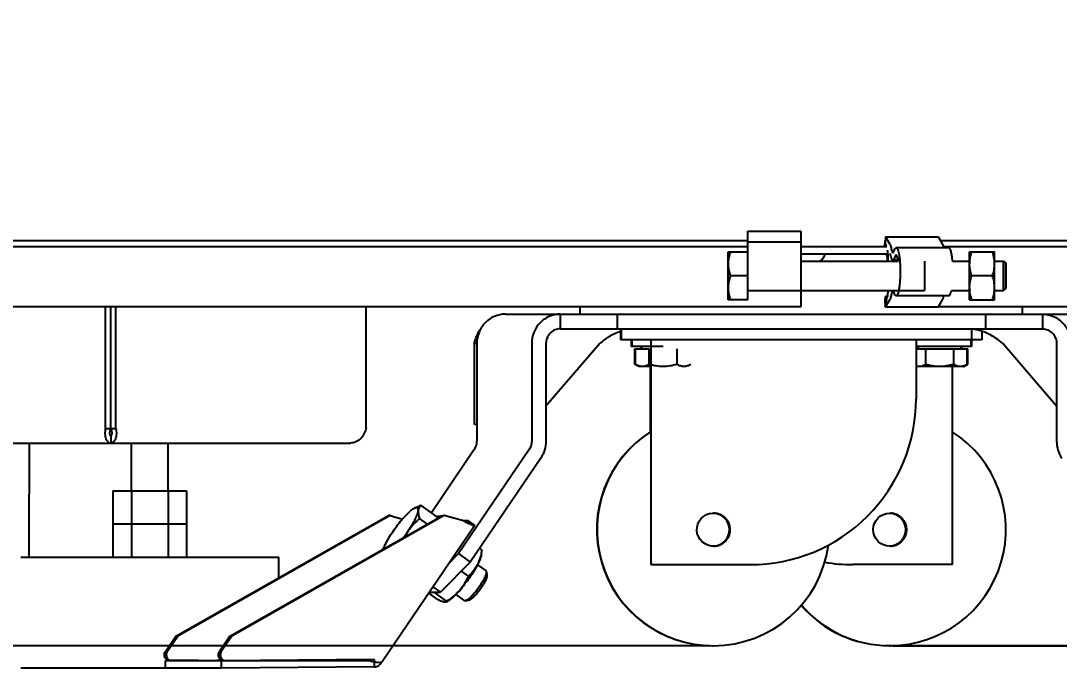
# Model space of a CAD drawing. Header units: millimetres. Extents: x 789 to 3710, y 100 to 2803.
# Drawn here: x 1281.3 to 1563.1, y 206.9 to 382.7 of the extents above; entities that cross this region are included whole.
import ezdxf

# ---------------------------------------------------------------- set-up
doc = ezdxf.new("R2010")
doc.units = ezdxf.units.MM
doc.header["$LTSCALE"] = 217.8
doc.header["$PDMODE"] = 3
doc.header["$PDSIZE"] = 8
doc.layers.get('0').update_dxf_attribs({"linetype": 'CONTINUOUS'})
doc.layers.get('Defpoints').update_dxf_attribs({"linetype": 'CONTINUOUS'})
doc.layers.add('00_BUW_DATUM', color=7, linetype='CONTINUOUS')
doc.layers.add('02___PRT_ALL_AXES', color=7, linetype='CONTINUOUS')
doc.styles.get("Standard").update_dxf_attribs({"font": 'times.ttf'})
doc.dimstyles.new('DIMSTYLE_1', dxfattribs={"dimtxt": 23.333333, "dimasz": 23.333333, "dimexe": 1.5, "dimexo": 1, "dimgap": 0.875, "dimtad": 1, "dimdec": 0, "dimdsep": 46, "dimtxsty": 'Standard', "dimblk": '_FILLED', "dimblk1": '_FILLED', "dimblk2": '_FILLED', "dimcen": 0.09, "dimazin": 2, "dimtp": 0.01, "dimtm": 0.01, "dimtfac": 1, "dimtdec": 0, "dimtofl": 0, "dimtmove": 0, "dimatfit": 3, "dimldrblk": '_FILLED', "dimfxl": 0, "dimtolj": 1, "dimarcsym": 0})
doc.dimstyles.new('DIMSTYLE_2', dxfattribs={"dimtxt": 23.333333, "dimasz": 23.333333, "dimexe": 1.5, "dimexo": 1, "dimgap": 0.875, "dimtad": 1, "dimdsep": 46, "dimtxsty": 'Standard', "dimblk": '_FILLED', "dimblk1": '_FILLED', "dimblk2": '_FILLED', "dimcen": 0.09, "dimazin": 2, "dimtp": 0.01, "dimtm": 0.01, "dimtfac": 1, "dimtofl": 0, "dimtmove": 0, "dimatfit": 3, "dimldrblk": '_FILLED', "dimfxl": 0, "dimtolj": 1, "dimarcsym": 0})

# ---------------------------------------------------------------- blocks, each defined once
blk = doc.blocks.new('_FILLED')
at = {"color": 0, "linetype": 'ByBlock'}
blk.add_solid([(0, 0), (-1, 0.214), (-1, -0.214)], dxfattribs=at)
blk = doc.blocks.new('*D89')
at = {"color": 0, "linetype": 'Continuous', "lineweight": -2}
for p, q in [((1494.62, 1518.94), (2013.97, 1518.94)), ((2012.47, 1495.61), (2012.47, 236.37)), ((1517.95, 213.04), (2013.97, 213.04))]:
    blk.add_line(p, q, dxfattribs=at)
at = {"layer": 'Defpoints', "color": 0}
for p in [(1493.62, 1518.94), (1516.95, 213.04), (2012.47, 213.04)]:
    blk.add_point(p, dxfattribs=at)
at = {"color": 0, "linetype": 'ByBlock', "lineweight": -2, "xscale": 23.3333333333, "yscale": 23.3333333333, "zscale": 23.3333333333}
for p, rotation in [((2012.47, 1518.94), 90), ((2012.47, 213.04), 270)]:
    blk.add_blockref('_FILLED', p, dxfattribs=dict(at, rotation=rotation))
at = {"color": 0, "insert": (1999.73, 865.99), "char_height": 23.3333, "attachment_point": 5, "rotation": 90}
blk.add_mtext('\\A1;\\A1;1305', dxfattribs=at)
blk = doc.blocks.new('*D90')
at = {"color": 0, "linetype": 'Continuous', "lineweight": -2}
for p, q in [((1609.81, 1458.41), (1920.77, 1458.41)), ((1919.27, 1435.08), (1919.27, 236.46)), ((1515.65, 213.13), (1920.77, 213.13))]:
    blk.add_line(p, q, dxfattribs=at)
at = {"layer": 'Defpoints', "color": 0}
for p in [(1608.81, 1458.41), (1514.65, 213.13), (1919.27, 213.13)]:
    blk.add_point(p, dxfattribs=at)
at = {"color": 0, "linetype": 'ByBlock', "lineweight": -2, "xscale": 23.3333333333, "yscale": 23.3333333333, "zscale": 23.3333333333}
for p, rotation in [((1919.27, 1458.41), 90), ((1919.27, 213.13), 270)]:
    blk.add_blockref('_FILLED', p, dxfattribs=dict(at, rotation=rotation))
at = {"color": 0, "insert": (1906.52, 835.77), "char_height": 23.3333, "attachment_point": 5, "rotation": 90}
blk.add_mtext('\\A1;\\A1;1245', dxfattribs=at)
blk = doc.blocks.new('*D115')
at = {"color": 0, "linetype": 'Continuous', "lineweight": -2}
for p, q in [((1168.2, 852.04), (1080.26, 852.04)), ((1081.76, 828.71), (1081.76, 236.37)), ((1468.22, 213.04), (1080.26, 213.04))]:
    blk.add_line(p, q, dxfattribs=at)
at = {"layer": 'Defpoints', "color": 0}
for p in [(1169.2, 852.04), (1081.76, 213.04), (1469.22, 213.04)]:
    blk.add_point(p, dxfattribs=at)
at = {"color": 0, "linetype": 'ByBlock', "lineweight": -2, "xscale": 23.3333333333, "yscale": 23.3333333333, "zscale": 23.3333333333}
for p, rotation in [((1081.76, 852.04), 90), ((1081.76, 213.04), 270)]:
    blk.add_blockref('_FILLED', p, dxfattribs=dict(at, rotation=rotation))
at = {"color": 0, "insert": (1068.99, 532.54), "char_height": 23.3333, "attachment_point": 5, "rotation": 90}
blk.add_mtext('\\A1;\\A1;639', dxfattribs=at)

msp = doc.modelspace()

# ---------------------------------------------------------------- linework, layer by layer
at = {"color": 0, "linetype": 'Continuous'}
for p, q in [((1478.5446, 325.5455), (1493.0846, 325.5455)), ((1478.5446, 306.9412), (1478.5446, 325.5455)), ((1493.0846, 309.5412), (1493.0846, 325.5455)), ((1515.9524, 324.0455), (1515.8526, 322.1299)), ((1515.9524, 324.0455), (1530.2714, 324.0456)), ((1517.1722, 321.9382), (1515.9524, 324.0455)), ((1531.4912, 321.9382), (1530.2714, 324.0456)), ((1160.0846, 321.4412), (1478.5446, 321.4412)), ((1493.0846, 322.5412), (1478.5446, 322.5412)), ((1493.0846, 321.4412), (1516.2512, 321.4412)), ((1531.7767, 321.4412), (1826.0841, 321.4412)), ((1493.0846, 319.4412), (1516.3543, 319.4412)), ((1517.9951, 319.7108), (1518.0264, 319.7145)), ((1533.1236, 321.0413), (1518.8045, 321.0412)), ((1493.0846, 317.4412), (1519.4018, 317.4412)), ((1519.3589, 317.7108), (1517.9949, 317.7108)), ((1518.0406, 317.7162), (1517.9951, 317.7108)), ((1526.5446, 317.4412), (1526.5446, 309.4412)), ((1534.1337, 317.4412), (1538.7446, 317.4412)), ((1545.5446, 317.4412), (1547.9446, 317.4412)), ((1548.5446, 316.8412), (1548.5446, 310.0412)), ((1478.5446, 309.4412), (1526.5446, 309.4412)), ((1493.0846, 308.7382), (1493.0846, 309.4412)), ((1515.8526, 306.9526), (1516.4827, 308.0412)), ((1515.9524, 305.0369), (1517.1722, 307.1443)), ((1518.0264, 309.3679), (1517.9951, 309.3717)), ((1533.1236, 308.0413), (1518.8045, 308.0412)), ((1530.2715, 305.037), (1531.4913, 307.1443)), ((1533.823, 309.4412), (1538.7446, 309.4412)), ((1545.5446, 309.4412), (1547.9446, 309.4412)), ((1304.2871, 272.0412), (1304.2871, 305.0713)), ((1305.7013, 272.0412), (1305.7013, 305.0713)), ((1307.1155, 272.0412), (1307.1155, 305.0713)), ((1374.9978, 272.0412), (1374.9978, 305.0713)), ((1433.0846, 303.0412), (1433.0846, 305.0713)), ((1515.9524, 305.0369), (1515.8526, 306.9526)), ((1515.9524, 305.0369), (1530.2715, 305.037)), ((1553.0846, 303.0412), (1553.0846, 305.0713)), ((1412.7953, 303.0412), (1573.3739, 303.0412)), ((1427.6744, 303.0412), (1427.6744, 299.0412)), ((1443.0846, 303.0412), (1443.0846, 299.0412)), ((1543.0846, 303.0412), (1543.0846, 299.0412)), ((1558.4948, 303.0412), (1558.4948, 299.0412)), ((1427.6744, 299.0412), (1558.4948, 299.0412)), ((1444.063, 299.0412), (1444.063, 296.0412)), ((1444.2393, 299.0412), (1444.2393, 296.0412)), ((1539.2388, 299.0412), (1539.2388, 296.0412)), ((1542.1063, 296.0412), (1444.063, 296.0412)), ((1452.2407, 296.0412), (1452.2416, 235.0412)), ((1524.2404, 296.0412), (1524.2406, 280.0412)), ((1542.1063, 298.3976), (1542.1063, 296.0412)), ((1405.0551, 295.0412), (1404.3714, 295.0412)), ((1404.3714, 273.0412), (1404.3714, 295.0412)), ((1405.0551, 295.0412), (1405.0551, 268.5636)), ((1419.9342, 295.0412), (1419.9342, 268.5636)), ((1423.8043, 295.0412), (1423.8043, 268.5636)), ((1438.4345, 295.0412), (1423.8043, 278.0339)), ((1447.9472, 293.6412), (1451.8322, 293.6412)), ((1447.9472, 289.3886), (1447.9472, 293.6412)), ((1448.0794, 289.3886), (1448.0794, 293.6412)), ((1449.6377, 294.2412), (1449.6377, 293.6412)), ((1449.7699, 294.2412), (1449.7699, 293.6412)), ((1451.8322, 289.3886), (1451.8322, 293.6412)), ((1459.3377, 293.6412), (1459.3377, 289.3886)), ((1524.2404, 293.6412), (1538.2221, 293.6412)), ((1524.6374, 294.2412), (1524.6374, 293.6412)), ((1524.7696, 294.2412), (1524.7696, 293.6412)), ((1526.8318, 289.3886), (1526.8318, 293.6412)), ((1534.3374, 293.6412), (1534.3374, 289.3886)), ((1536.3996, 294.2412), (1536.3996, 293.6412)), ((1536.5315, 294.2412), (1536.5315, 293.6412)), ((1538.0902, 289.3886), (1538.0902, 293.6412)), ((1538.2221, 289.3886), (1538.2221, 293.6412)), ((1562.3649, 278.0339), (1547.7348, 295.0412)), ((1562.3649, 295.0412), (1562.3649, 268.5636)), ((1448.9818, 288.7912), (1448.0463, 289.3314)), ((1449.1141, 288.7912), (1448.0794, 289.3886)), ((1452.2327, 288.7912), (1448.9818, 288.7912)), ((1452.0703, 288.7912), (1452.0703, 271.0494)), ((1537.1874, 288.7912), (1524.2405, 288.7912)), ((1534.1078, 235.0412), (1534.1078, 288.7912)), ((1537.0555, 288.7912), (1538.0902, 289.3886)), ((1537.1874, 288.7912), (1538.024, 289.2742)), ((1304.2871, 272.0412), (1307.1155, 272.0412)), ((1405.0551, 273.0412), (1404.3714, 273.0412)), ((1261.8607, 268.0412), (1370.7552, 268.0412)), ((1305.7013, 270.0412), (1305.7013, 268.0412)), ((1404.3552, 266.2693), (1392.7243, 249.1011)), ((1419.2343, 266.2693), (1400.1009, 238.0269)), ((1422.4045, 263.975), (1403.2711, 235.7326)), ((1306.3079, 255.0412), (1326.3079, 255.0412)), ((1306.3079, 255.0412), (1306.3079, 237.0412)), ((1311.3079, 255.0412), (1311.3079, 237.0412)), ((1321.3079, 255.0412), (1321.3079, 237.0412)), ((1326.3079, 255.0412), (1326.3079, 237.0412)), ((1323.4041, 215.6674), (1381.0576, 248.3428)), ((1381.5631, 248.3428), (1323.9096, 215.6674)), ((1338.0643, 215.6674), (1395.7178, 248.3428)), ((1396.2233, 248.3428), (1338.5698, 215.6674)), ((1381.5631, 248.3428), (1381.0576, 248.3428)), ((1381.5631, 248.3428), (1384.8789, 247.4245)), ((1395.1191, 248.2089), (1394.4541, 248.087)), ((1395.7178, 248.3428), (1396.2233, 248.3428)), ((1401.3948, 246.9106), (1396.2233, 248.3428)), ((1326.3079, 246.0412), (1306.3079, 246.0412)), ((1379.3552, 208.7392), (1404.3948, 245.6996)), ((1394.3725, 247.5803), (1394.4046, 247.8851)), ((1402.7768, 246.956), (1401.2307, 246.956)), ((1404.3619, 245.8089), (1402.7768, 246.956)), ((1397.2119, 235.097), (1400.1009, 238.0269)), ((1400.1009, 238.0269), (1403.2711, 235.7326)), ((1406.4421, 239.0188), (1405.8082, 239.4776)), ((1406.2764, 237.832), (1406.4382, 238.9595)), ((1403.2711, 235.7326), (1395.194, 227.5411)), ((1452.2416, 235.0412), (1479.2414, 235.0412)), ((1534.1078, 235.0412), (1507.1079, 235.0412)), ((1402.755, 231.8864), (1400.843, 233.2701)), ((1407.785, 232.1055), (1407.7858, 232.0994)), ((1407.7858, 232.0994), (1407.7866, 232.0925)), ((1407.7905, 232.013), (1407.7902, 231.9933)), ((1393.1132, 229.047), (1395.194, 227.5411)), ((1394.589, 225.4593), (1391.9678, 227.3563)), ((1392.093, 227.5411), (1395.194, 227.5411)), ((1396.8285, 225.1066), (1393.4646, 227.5411)), ((1397.0033, 225.0188), (1396.7014, 224.869)), ((1402.9286, 225.3783), (1402.9145, 225.3755)), ((1320.537, 211.4353), (1323.4041, 215.6674)), ((1321.0425, 211.4353), (1323.9096, 215.6674)), ((1323.9096, 215.6674), (1323.4041, 215.6674)), ((1338.0643, 215.6674), (1335.1972, 211.4353)), ((1338.5698, 215.6674), (1335.7027, 211.4353)), ((1338.0643, 215.6674), (1338.5698, 215.6674)), ((1320.5705, 208.916), (1329.477, 208.9963)), ((1335.7362, 208.916), (1320.5705, 208.916)), ((1320.5874, 206.916), (1320.5705, 208.916)), ((1329.477, 208.9963), (1321.7655, 208.9963)), ((1377.2801, 209.2907), (1335.7362, 208.916)), ((1335.7531, 206.916), (1335.7362, 208.916)), ((1336.2734, 208.9818), (1336.6516, 208.9841)), ((1336.4256, 208.9963), (1336.9312, 208.9963)), ((1336.6516, 208.9841), (1336.9279, 208.9858)), ((1336.9312, 208.9963), (1375.7089, 208.9963)), ((1377.297, 207.2907), (1377.2801, 209.2907)), ((1335.7531, 206.916), (1320.5874, 206.916)), ((1377.297, 207.2907), (1335.7531, 206.916))]:
    msp.add_line(p, q, dxfattribs=at)
for centre, radius, start, end in [((1451.1116, 294.8683), 6.3277, 239.994229, 241.039064), ((1450.9407, 294.5599), 5.9752, 241.04157, 241.85676), ((1535.2947, 294.4356), 5.8344, 297.812893, 298.380914), ((1535.1971, 294.6162), 6.0397, 298.381079, 298.965361), ((1535.0422, 294.895), 6.3586, 298.969457, 300.005815), ((1469.0849, 244.5412), 31.4999, 122.346865, 269.999896), ((1469.1622, 244.5412), 31.4999, 122.511345, 269.999896), ((1517.0843, 244.5412), 31.4999, 270.000104, 57.285493), ((1384.2298, 205.727), 44.6175, 66.849294, 67.373979), ((1469.2209, 244.5412), 31.4999, 270.000071, 352.364391), ((1507.1148, 280.1212), 45.08, 260.208135, 269.991294), ((1516.9483, 244.5411), 31.4998, 220.732143, 269.999976), ((1517.0256, 244.5411), 31.4998, 220.623774, 269.999977), ((1341.1948, 37.2152), 175.2141, 78.470099, 78.639438), ((1376.6432, 209.9573), 2.9397, 330.452243, 333.825554)]:
    msp.add_arc(centre, radius, start, end, dxfattribs=at)
msp.add_ellipse((1479.2408, 280.0412), major_axis=(-26.8384, 36.1209), ratio=0.99998504, start_param=-3.78060121, end_param=-2.20980488, dxfattribs=at)
for points, knots in [([(1517.1722, 321.9382), (1517.2105, 321.872), (1517.2801, 321.7085), (1517.3306, 321.5392), (1517.356, 321.4425)], [0, 0, 0, 0, 0.43343081, 1, 1, 1, 1]), ([(1517.356, 321.4425), (1517.3653, 321.4067), (1517.4042, 321.2503), (1517.4359, 321.0922), (1517.4577, 320.97)], [0, 0, 0, 0, 0.22956099, 1, 1, 1, 1]), ([(1531.675, 321.4425), (1531.6496, 321.5392), (1531.5991, 321.7086), (1531.5296, 321.872), (1531.4912, 321.9382)], [0, 0, 0, 0, 0.5665705, 1, 1, 1, 1]), ([(1531.7635, 321.0423), (1531.7568, 321.0783), (1531.7306, 321.2124), (1531.7004, 321.3457), (1531.675, 321.4425)], [0, 0, 0, 0, 0.26763624, 1, 1, 1, 1]), ([(1498.0812, 317.4412), (1498.4465, 317.6514), (1499.0932, 318.2331), (1499.4401, 319.0303), (1499.524, 319.4412)], [0, 0, 0, 0, 0.50128878, 1, 1, 1, 1]), ([(1498.1163, 317.4412), (1498.4837, 317.6511), (1499.1344, 318.2316), (1499.4847, 319.03), (1499.5693, 319.4412)], [0, 0, 0, 0, 0.50197293, 1, 1, 1, 1]), ([(1517.9951, 317.7108), (1517.9132, 317.7108), (1517.782, 317.8096), (1517.6646, 317.9899), (1517.5634, 318.199), (1517.4679, 318.4611), (1517.3372, 318.9104), (1517.2615, 319.2776), (1517.2151, 319.5385)], [0, 0, 0, 0, 0.11924494, 0.20750084, 0.31909061, 0.45472622, 0.61409345, 1, 1, 1, 1]), ([(1517.4577, 320.97), (1517.4896, 320.7903), (1517.5557, 320.4747), (1517.6649, 320.1155), (1517.7673, 319.9031), (1517.8483, 319.7788), (1517.9387, 319.7108), (1517.9951, 319.7108)], [0, 0, 0, 0, 0.38599796, 0.68086283, 0.79247721, 0.88073839, 1, 1, 1, 1]), ([(1518.0467, 319.7228), (1518.0836, 319.744), (1518.1454, 319.8499), (1518.1797, 319.9562), (1518.1986, 320.0254)], [0, 0, 0, 0, 0.37192126, 1, 1, 1, 1]), ([(1518.1986, 320.0254), (1518.239, 320.1732), (1518.3223, 320.4369), (1518.4748, 320.7926), (1518.6684, 321.0412), (1518.8045, 321.0412)], [0, 0, 0, 0, 0.3766196, 0.6654397, 1, 1, 1, 1]), ([(1518.8045, 319.0412), (1518.7103, 319.0413), (1518.5762, 318.8691), (1518.4707, 318.6229), (1518.413, 318.4403), (1518.385, 318.338)], [0, 0, 0, 0, 0.33452791, 0.62337332, 1, 1, 1, 1]), ([(1518.8045, 321.0412), (1518.8888, 321.0413), (1519.0237, 320.9375), (1519.1436, 320.7499), (1519.2474, 320.5319), (1519.3451, 320.2588), (1519.4785, 319.791), (1519.6214, 319.0836), (1519.7565, 318.1092), (1519.8572, 316.9985), (1519.9194, 315.7939), (1519.9333, 314.964), (1519.9333, 314.5412)], [0, 0, 0, 0, 0.03749329, 0.06542521, 0.10080186, 0.14383048, 0.19439861, 0.31677459, 0.46413667, 0.63129776, 0.81214387, 1, 1, 1, 1]), ([(1519.402, 317.442), (1519.3689, 317.668), (1519.2987, 318.0663), (1519.1796, 318.521), (1519.0641, 318.7933), (1518.975, 318.9492), (1518.871, 319.0412), (1518.8045, 319.0412)], [0, 0, 0, 0, 0.38855789, 0.68684722, 0.79922137, 0.88701317, 1, 1, 1, 1]), ([(1534.1338, 317.4415), (1534.0909, 317.9367), (1534.0121, 318.6402), (1533.8555, 319.5152), (1533.7335, 320.037), (1533.5959, 320.4627), (1533.4454, 320.8054), (1533.2555, 321.0413), (1533.1235, 321.0413)], [0, 0, 0, 0, 0.38837816, 0.55282297, 0.69357633, 0.80858929, 0.89687095, 1, 1, 1, 1]), ([(1518.385, 318.338), (1518.3436, 318.1863), (1518.2803, 317.9846), (1518.149, 317.7785), (1518.0752, 317.7244), (1518.0406, 317.7162)], [0, 0, 0, 0, 0.64569731, 0.85417385, 1, 1, 1, 1]), ([(1519.9333, 314.5412), (1519.9333, 313.4975), (1519.8767, 312.009), (1519.6565, 310.1817), (1519.5036, 309.3983), (1519.4105, 309.0571)], [0, 0, 0, 0, 0.5672338, 0.8077594, 1, 1, 1, 1]), ([(1517.4577, 308.1125), (1517.4227, 307.9161), (1517.3519, 307.5868), (1517.2413, 307.2637), (1517.1722, 307.1443)], [0, 0, 0, 0, 0.59111766, 1, 1, 1, 1]), ([(1517.9951, 309.3716), (1517.9387, 309.3717), (1517.8483, 309.3037), (1517.7674, 309.1794), (1517.6649, 308.967), (1517.5557, 308.6078), (1517.4897, 308.2922), (1517.4577, 308.1125)], [0, 0, 0, 0, 0.11926163, 0.20752281, 0.31913718, 0.61400204, 1, 1, 1, 1]), ([(1518.1986, 309.0571), (1518.1797, 309.1263), (1518.1454, 309.2326), (1518.0836, 309.3385), (1518.0468, 309.3597)], [0, 0, 0, 0, 0.6280787, 1, 1, 1, 1]), ([(1518.8045, 308.0412), (1518.6684, 308.0412), (1518.4748, 308.2899), (1518.3224, 308.6456), (1518.239, 308.9092), (1518.1986, 309.0571)], [0, 0, 0, 0, 0.33454752, 0.62335594, 1, 1, 1, 1]), ([(1519.4105, 309.0571), (1519.3701, 308.9092), (1519.2867, 308.6456), (1519.1343, 308.2899), (1518.9406, 308.0412), (1518.8045, 308.0412)], [0, 0, 0, 0, 0.37664403, 0.66545244, 1, 1, 1, 1]), ([(1531.4913, 307.1443), (1531.5558, 307.2558), (1531.6612, 307.5542), (1531.7296, 307.8592), (1531.7635, 308.0402)], [0, 0, 0, 0, 0.41165197, 1, 1, 1, 1]), ([(1533.1236, 308.0413), (1533.193, 308.0412), (1533.3058, 308.1115), (1533.4129, 308.2516), (1533.5445, 308.4851), (1533.6892, 308.8853), (1533.7788, 309.2384), (1533.8232, 309.44)], [0, 0, 0, 0, 0.12814356, 0.2176207, 0.32870264, 0.61928954, 1, 1, 1, 1]), ([(1412.7953, 303.0412), (1411.7873, 303.0412), (1409.739, 302.62), (1407.1662, 300.8296), (1405.4534, 298.1715), (1405.0551, 296.0805), (1405.0551, 295.0412)], [0, 0, 0, 0, 0.24617516, 0.49460989, 0.74620191, 1, 1, 1, 1]), ([(1427.6744, 303.0412), (1426.6664, 303.0412), (1424.618, 302.62), (1422.0452, 300.8296), (1420.3325, 298.1715), (1419.9342, 296.0805), (1419.9342, 295.0412)], [0, 0, 0, 0, 0.24617644, 0.49460984, 0.74620051, 1, 1, 1, 1]), ([(1558.4948, 303.0412), (1559.5028, 303.0412), (1561.5512, 302.62), (1564.124, 300.8296), (1565.8367, 298.1715), (1566.2351, 296.0805), (1566.2351, 295.0412)], [0, 0, 0, 0, 0.24617644, 0.49460984, 0.74620051, 1, 1, 1, 1]), ([(1404.3714, 295.0412), (1404.4559, 295.409), (1404.8622, 296.8719), (1405.5367, 298.2637), (1406.1848, 299.2024)], [0, 0, 0, 0, 0.24857361, 1, 1, 1, 1]), ([(1427.6744, 299.0412), (1427.1704, 299.0412), (1426.1462, 298.8306), (1424.8598, 297.9354), (1424.0035, 296.6064), (1423.8043, 295.5609), (1423.8043, 295.0412)], [0, 0, 0, 0, 0.24617644, 0.49460984, 0.74620051, 1, 1, 1, 1]), ([(1547.7348, 295.0412), (1546.6131, 296.0654), (1543.9971, 297.9261), (1540.875, 298.8416), (1539.2341, 298.9895)], [0, 0, 0, 0, 0.47968686, 1, 1, 1, 1]), ([(1558.4948, 299.0412), (1558.9988, 299.0412), (1560.023, 298.8306), (1561.3094, 297.9354), (1562.1658, 296.6064), (1562.3649, 295.5609), (1562.3649, 295.0412)], [0, 0, 0, 0, 0.24617644, 0.49460984, 0.74620051, 1, 1, 1, 1]), ([(1438.4345, 295.0412), (1439.2127, 295.7518), (1440.9649, 297.099), (1442.975, 298.0462), (1444.0624, 298.3988)], [0, 0, 0, 0, 0.47966432, 1, 1, 1, 1]), ([(1451.8322, 289.3886), (1451.5377, 289.2186), (1450.9385, 288.9289), (1449.9558, 288.7495), (1448.9731, 288.9291), (1448.3739, 289.2186), (1448.0794, 289.3886)], [0, 0, 0, 0, 0.25743078, 0.50000159, 0.7425751, 1, 1, 1, 1]), ([(1448.7126, 289.0218), (1448.6627, 289.0404), (1448.4615, 289.12), (1448.2662, 289.2142), (1448.1223, 289.2912)], [0, 0, 0, 0, 0.24602128, 1, 1, 1, 1]), ([(1459.3377, 289.3886), (1458.1216, 289.0375), (1455.585, 288.5789), (1453.0483, 289.0375), (1451.8322, 289.3886)], [0, 0, 0, 0, 0.49999758, 1, 1, 1, 1]), ([(1463.0905, 289.3886), (1462.796, 289.2186), (1462.1969, 288.9288), (1461.2141, 288.7496), (1460.2315, 288.9292), (1459.6322, 289.2186), (1459.3377, 289.3886)], [0, 0, 0, 0, 0.25743986, 0.50000504, 0.74257806, 1, 1, 1, 1]), ([(1526.8318, 289.3886), (1526.4323, 289.1579), (1525.7965, 288.872), (1524.8929, 288.7821), (1524.4538, 288.8453), (1524.2404, 288.8984)], [0, 0, 0, 0, 0.51237562, 0.75574139, 1, 1, 1, 1]), ([(1534.3374, 289.3886), (1533.1213, 289.0375), (1530.5846, 288.5789), (1528.048, 289.0375), (1526.8318, 289.3886)], [0, 0, 0, 0, 0.49999758, 1, 1, 1, 1]), ([(1538.0902, 289.3886), (1537.7957, 289.2186), (1537.1966, 288.9288), (1536.2138, 288.7496), (1535.2311, 288.9292), (1534.6319, 289.2186), (1534.3374, 289.3886)], [0, 0, 0, 0, 0.25743986, 0.50000504, 0.74257806, 1, 1, 1, 1]), ([(1538.0169, 289.2752), (1537.9704, 289.2507), (1537.7859, 289.1566), (1537.5958, 289.0734), (1537.451, 289.0196)], [0, 0, 0, 0, 0.25398298, 1, 1, 1, 1]), ([(1304.2871, 272.0412), (1304.1746, 271.5414), (1304.0808, 270.5811), (1304.2795, 269.4382), (1304.6315, 268.7255), (1305.0134, 268.2478), (1305.438, 268.0412), (1305.7013, 268.0412)], [0, 0, 0, 0, 0.32759074, 0.60966151, 0.72850974, 0.83163978, 1, 1, 1, 1]), ([(1305.7013, 272.0412), (1305.5913, 271.7969), (1305.4398, 271.3314), (1305.3834, 270.7606), (1305.4367, 270.3928), (1305.5026, 270.1807), (1305.6208, 270.0412), (1305.7013, 270.0412)], [0, 0, 0, 0, 0.37486709, 0.67822282, 0.79553258, 0.88731734, 1, 1, 1, 1]), ([(1305.7013, 272.0412), (1305.8113, 271.7969), (1305.9628, 271.3314), (1306.0192, 270.7606), (1305.966, 270.3928), (1305.9, 270.1807), (1305.7819, 270.0412), (1305.7013, 270.0412)], [0, 0, 0, 0, 0.37486709, 0.67822282, 0.79553258, 0.88731734, 1, 1, 1, 1]), ([(1307.1155, 272.0412), (1307.228, 271.5414), (1307.3219, 270.5811), (1307.1231, 269.4382), (1306.7712, 268.7255), (1306.3893, 268.2478), (1305.9646, 268.0412), (1305.7013, 268.0412)], [0, 0, 0, 0, 0.32759074, 0.60966151, 0.72850974, 0.83163978, 1, 1, 1, 1]), ([(1374.9978, 272.0412), (1374.8783, 271.5102), (1374.4983, 270.4792), (1373.5434, 269.1708), (1372.2569, 268.2633), (1371.2444, 268.0412), (1370.7552, 268.0412)], [0, 0, 0, 0, 0.26095672, 0.51954097, 0.76543261, 1, 1, 1, 1]), ([(1283.5607, 268.0395), (1283.5555, 261.5877), (1283.5356, 251.2532), (1283.5092, 240.9185), (1283.4722, 237.0359)], [0, 0, 0, 0, 0.62428993, 1, 1, 1, 1]), ([(1404.3552, 266.2693), (1404.6933, 266.7684), (1404.9967, 267.5549), (1405.0551, 268.3602), (1405.0551, 268.5636)], [0, 0, 0, 0, 0.7477324, 1, 1, 1, 1]), ([(1419.9342, 268.5636), (1419.9342, 268.3603), (1419.8757, 267.555), (1419.5724, 266.7685), (1419.2343, 266.2693)], [0, 0, 0, 0, 0.25222497, 1, 1, 1, 1]), ([(1423.8043, 268.5636), (1423.8043, 267.7529), (1423.5643, 266.1269), (1422.8567, 264.6425), (1422.4045, 263.975)], [0, 0, 0, 0, 0.50138725, 1, 1, 1, 1]), ([(1562.3649, 268.5636), (1562.3649, 267.7529), (1562.6049, 266.1269), (1563.3125, 264.6425), (1563.7648, 263.975)], [0, 0, 0, 0, 0.50138725, 1, 1, 1, 1]), ([(1394.4541, 248.087), (1394.4355, 248.0836), (1394.3561, 248.067), (1394.2784, 248.0432), (1394.2199, 248.0223)], [0, 0, 0, 0, 0.23343913, 1, 1, 1, 1]), ([(1394.7999, 248.0767), (1394.7752, 248.0848), (1394.6619, 248.1116), (1394.5427, 248.1032), (1394.4541, 248.087)], [0, 0, 0, 0, 0.22354371, 1, 1, 1, 1]), ([(1394.7999, 248.0767), (1394.8197, 248.0702), (1394.896, 248.0396), (1394.9624, 247.9854), (1395.0004, 247.9376)], [0, 0, 0, 0, 0.25489681, 1, 1, 1, 1]), ([(1395.469, 248.2025), (1395.4438, 248.2099), (1395.3286, 248.2343), (1395.2086, 248.2253), (1395.1191, 248.2089)], [0, 0, 0, 0, 0.2242854, 1, 1, 1, 1]), ([(1401.7712, 246.7515), (1401.9829, 246.7181), (1402.2885, 246.6632), (1402.6735, 246.7246), (1402.739, 246.8214)], [0, 0, 0, 0, 0.6470293, 1, 1, 1, 1]), ([(1401.7712, 246.7517), (1401.8792, 246.7055), (1402.2812, 246.532), (1402.6812, 246.3539), (1402.9738, 246.2234)], [0, 0, 0, 0, 0.26823981, 1, 1, 1, 1]), ([(1402.9738, 246.2234), (1403.1652, 246.138), (1403.4951, 245.9907), (1403.944, 245.7977), (1404.1904, 245.7112), (1404.3717, 245.6655), (1404.3948, 245.6996)], [0, 0, 0, 0, 0.41187782, 0.72261801, 0.91900958, 1, 1, 1, 1]), ([(1404.3948, 245.6996), (1404.3983, 245.7048), (1404.4071, 245.7452), (1404.38, 245.7812), (1404.3619, 245.8089)], [0, 0, 0, 0, 0.15830869, 1, 1, 1, 1]), ([(1406.4421, 239.0188), (1406.3265, 238.3167), (1406.0307, 236.9432), (1405.5168, 235.6296), (1405.2002, 235.0171)], [0, 0, 0, 0, 0.5079141, 1, 1, 1, 1]), ([(1406.2764, 237.8321), (1406.2496, 237.6453), (1406.1517, 237.2334), (1405.8217, 236.2803), (1405.4694, 235.5378), (1405.2002, 235.0171)], [0, 0, 0, 0, 0.18721884, 0.41847097, 1, 1, 1, 1]), ([(1405.2002, 235.0171), (1404.8999, 234.4361), (1404.2176, 233.2418), (1403.0617, 231.4712), (1401.7797, 229.7191), (1400.8611, 228.596), (1400.3934, 228.061)], [0, 0, 0, 0, 0.23160152, 0.48657757, 0.74839831, 1, 1, 1, 1]), ([(1405.2002, 235.0171), (1404.8927, 234.4223), (1404.1595, 233.3012), (1403.2385, 232.3351), (1402.755, 231.8864)], [0, 0, 0, 0, 0.50376413, 1, 1, 1, 1]), ([(1402.755, 231.8864), (1402.4551, 231.2014), (1401.7771, 229.8547), (1400.8906, 228.6297), (1400.3934, 228.061)], [0, 0, 0, 0, 0.49746483, 1, 1, 1, 1]), ([(1407.7847, 231.9137), (1407.779, 231.8881), (1407.7678, 231.8367), (1407.7509, 231.7596), (1407.7368, 231.6954), (1407.7256, 231.644), (1407.7171, 231.6055), (1407.7101, 231.5734), (1407.7052, 231.5509), (1407.7028, 231.5397), (1407.7013, 231.5332), (1407.6978, 231.5244), (1407.6941, 231.5143), (1407.6879, 231.4976), (1407.6802, 231.4768), (1407.6709, 231.4519), (1407.6586, 231.4186), (1407.6431, 231.3771), (1407.6184, 231.3106), (1407.5937, 231.2441), (1407.569, 231.1776), (1407.5505, 231.1277), (1407.5366, 231.0903), (1407.5273, 231.0653), (1407.5227, 231.0529), (1407.518, 231.0404), (1407.5082, 231.0206), (1407.4972, 230.9969), (1407.4789, 230.9584), (1407.4562, 230.9104), (1407.4289, 230.8529), (1407.3926, 230.7761), (1407.3562, 230.6993), (1407.3199, 230.6226), (1407.2972, 230.5746), (1407.279, 230.5362), (1407.2677, 230.5123), (1407.2584, 230.4929), (1407.2522, 230.4791), (1407.243, 230.4626), (1407.2311, 230.441), (1407.2162, 230.4139), (1407.1922, 230.3705), (1407.1623, 230.3163), (1407.1264, 230.2513), (1407.0786, 230.1645), (1407.0307, 230.0778), (1406.9828, 229.9911), (1406.9529, 229.9369), (1406.929, 229.8935), (1406.911, 229.8609), (1406.8962, 229.8339), (1406.8816, 229.8107), (1406.8674, 229.7878), (1406.8496, 229.759), (1406.8212, 229.713), (1406.7713, 229.6325), (1406.7002, 229.5175), (1406.6147, 229.3795), (1406.5508, 229.276), (1406.5079, 229.207), (1406.48, 229.161), (1406.4406, 229.1035), (1406.3938, 229.0345), (1406.3311, 228.9425), (1406.2529, 228.8275), (1406.1747, 228.7125), (1406.112, 228.6205), (1406.073, 228.5629), (1406.0415, 228.517), (1406.0186, 228.4824), (1405.9929, 228.4481), (1405.959, 228.4022), (1405.9164, 228.3449), (1405.8484, 228.2533), (1405.7634, 228.1387), (1405.6783, 228.0242), (1405.6103, 227.9325), (1405.5678, 227.8752), (1405.5338, 227.8294), (1405.5083, 227.7949), (1405.482, 227.7632), (1405.4472, 227.72), (1405.4036, 227.6663), (1405.334, 227.5802), (1405.2468, 227.4727), (1405.1597, 227.3651), (1405.09, 227.2791), (1405.0464, 227.2251), (1405.016, 227.1879), (1404.9984, 227.1657), (1404.9817, 227.1472), (1404.9605, 227.1233), (1404.9269, 227.0855), (1404.8847, 227.0381), (1404.8173, 226.9623), (1404.7329, 226.8676), (1404.6486, 226.7729), (1404.5896, 226.7065), (1404.5559, 226.6687), (1404.5348, 226.6449), (1404.518, 226.6261), (1404.501, 226.6067), (1404.4808, 226.5865), (1404.4564, 226.5619), (1404.424, 226.5293), (1404.3834, 226.4886), (1404.3184, 226.4233), (1404.2535, 226.3581), (1404.1886, 226.2929), (1404.1399, 226.2439), (1404.0993, 226.2032), (1404.0669, 226.1705), (1404.0466, 226.1501), (1404.0304, 226.1339), (1404.0181, 226.1214), (1404.0074, 226.1127), (1403.9927, 226.0998), (1403.9744, 226.0841), (1403.945, 226.0587), (1403.9084, 226.027), (1403.8498, 225.9764), (1403.7912, 225.9257), (1403.7325, 225.875), (1403.6886, 225.837), (1403.6519, 225.8054), (1403.6263, 225.7832), (1403.6116, 225.7705), (1403.6024, 225.7626), (1403.5952, 225.7563), (1403.5876, 225.7496), (1403.58, 225.7445), (1403.5708, 225.7381), (1403.5585, 225.7297), (1403.5431, 225.7192), (1403.5185, 225.7024), (1403.4877, 225.6814), (1403.4508, 225.6561), (1403.4139, 225.6309), (1403.3769, 225.6056), (1403.34, 225.5804), (1403.3093, 225.5594), (1403.2846, 225.5425), (1403.2662, 225.5299), (1403.2508, 225.5194), (1403.2385, 225.5109), (1403.2309, 225.5059), (1403.2245, 225.5012), (1403.2194, 225.499), (1403.2107, 225.4955), (1403.1932, 225.4882), (1403.1683, 225.4778), (1403.1383, 225.4654), (1403.0984, 225.4488), (1403.0484, 225.4281), (1402.9885, 225.4032), (1402.9486, 225.3866), (1402.9286, 225.3783)], [0, 0, 0, 0, 0.015625, 0.03125, 0.046875, 0.0546875, 0.0625, 0.0703125, 0.07421875, 0.07617188, 0.07714844, 0.078125, 0.08007812, 0.08203125, 0.0859375, 0.08984375, 0.09375, 0.1015625, 0.109375, 0.125, 0.1328125, 0.140625, 0.1484375, 0.15039062, 0.15234375, 0.15429688, 0.15625, 0.16015625, 0.1640625, 0.171875, 0.1796875, 0.1875, 0.203125, 0.2109375, 0.21875, 0.22265625, 0.2265625, 0.22851562, 0.23046875, 0.23242188, 0.234375, 0.23828125, 0.2421875, 0.25, 0.2578125, 0.265625, 0.28125, 0.2890625, 0.296875, 0.30078125, 0.3046875, 0.30859375, 0.31054688, 0.3125, 0.31640625, 0.3203125, 0.328125, 0.34375, 0.359375, 0.375, 0.37890625, 0.3828125, 0.390625, 0.3984375, 0.40625, 0.421875, 0.4375, 0.4453125, 0.453125, 0.45703125, 0.4609375, 0.46484375, 0.46875, 0.4765625, 0.484375, 0.5, 0.515625, 0.5234375, 0.53125, 0.53515625, 0.5390625, 0.54296875, 0.546875, 0.5546875, 0.5625, 0.578125, 0.59375, 0.6015625, 0.609375, 0.61328125, 0.61523438, 0.6171875, 0.62109375, 0.625, 0.6328125, 0.640625, 0.65625, 0.671875, 0.6796875, 0.68359375, 0.6875, 0.68945312, 0.69140625, 0.6953125, 0.69921875, 0.703125, 0.7109375, 0.71875, 0.734375, 0.7421875, 0.75, 0.7578125, 0.76171875, 0.765625, 0.76757812, 0.76953125, 0.77148438, 0.7734375, 0.77734375, 0.78125, 0.7890625, 0.796875, 0.8125, 0.8203125, 0.828125, 0.8359375, 0.83984375, 0.84179688, 0.84375, 0.84472656, 0.84570312, 0.84765625, 0.84960938, 0.8515625, 0.85546875, 0.859375, 0.8671875, 0.875, 0.8828125, 0.890625, 0.8984375, 0.90625, 0.91015625, 0.9140625, 0.91796875, 0.91992188, 0.921875, 0.92285156, 0.92382812, 0.92578125, 0.9296875, 0.9375, 0.9453125, 0.953125, 0.96875, 0.984375, 1, 1, 1, 1]), ([(1407.7902, 231.9933), (1407.7901, 231.9907), (1407.7899, 231.9855), (1407.7896, 231.9787), (1407.7894, 231.9742), (1407.7893, 231.9713), (1407.789, 231.9669), (1407.7887, 231.9621), (1407.7883, 231.9552), (1407.788, 231.9519), (1407.7878, 231.9481), (1407.7876, 231.9457), (1407.7873, 231.9417), (1407.7868, 231.9364), (1407.7863, 231.9299), (1407.7855, 231.9225), (1407.785, 231.9173), (1407.7847, 231.9137)], [0, 0, 0, 0, 0.125, 0.25, 0.3125, 0.34375, 0.375, 0.4375, 0.5, 0.5625, 0.625, 0.65625, 0.6875, 0.75, 0.8125, 0.875, 1, 1, 1, 1]), ([(1407.7866, 232.0925), (1407.787, 232.0888), (1407.7875, 232.0842), (1407.788, 232.0784), (1407.7883, 232.0752), (1407.7887, 232.0693), (1407.789, 232.0657)], [0, 0, 0, 0, 0.5, 0.625, 0.75, 1, 1, 1, 1]), ([(1407.789, 232.0657), (1407.7891, 232.0645), (1407.7892, 232.0629), (1407.7893, 232.0601), (1407.7896, 232.0549), (1407.7899, 232.0492), (1407.7905, 232.0347), (1407.7905, 232.0222), (1407.7905, 232.013)], [0, 0, 0, 0, 0.125, 0.1875, 0.25, 0.375, 0.5, 1, 1, 1, 1]), ([(1396.3104, 224.8475), (1396.2005, 224.8648), (1395.9546, 224.9256), (1395.3762, 225.1202), (1394.9162, 225.3151), (1394.589, 225.4593)], [0, 0, 0, 0, 0.18234662, 0.41390211, 1, 1, 1, 1]), ([(1400.3934, 228.061), (1399.8883, 227.4832), (1398.7597, 226.4116), (1397.4882, 225.5227), (1396.8285, 225.1066)], [0, 0, 0, 0, 0.49598412, 1, 1, 1, 1]), ([(1400.3934, 228.061), (1400.0768, 227.6988), (1399.4664, 227.0312), (1398.5671, 226.1535), (1397.766, 225.4832), (1397.245, 225.1387), (1397.0034, 225.0188)], [0, 0, 0, 0, 0.31546168, 0.59288192, 0.82316323, 1, 1, 1, 1]), ([(1396.7014, 224.869), (1396.6528, 224.8449), (1396.5186, 224.8218), (1396.3871, 224.8355), (1396.3104, 224.8475)], [0, 0, 0, 0, 0.41171692, 1, 1, 1, 1]), ([(1396.8285, 225.1066), (1396.8287, 225.0581), (1396.8162, 224.9598), (1396.7422, 224.8893), (1396.7014, 224.869)], [0, 0, 0, 0, 0.51593649, 1, 1, 1, 1]), ([(1321.7655, 208.9963), (1321.4955, 208.9963), (1320.9399, 209.1572), (1320.366, 209.8007), (1320.1928, 210.6505), (1320.3814, 211.2057), (1320.537, 211.4353)], [0, 0, 0, 0, 0.24556205, 0.49490595, 0.7477142, 1, 1, 1, 1]), ([(1321.0425, 211.4353), (1320.887, 211.2057), (1320.6983, 210.6505), (1320.8715, 209.8007), (1321.4455, 209.1572), (1322.001, 208.9963), (1322.271, 208.9963)], [0, 0, 0, 0, 0.2522858, 0.50509405, 0.75443795, 1, 1, 1, 1]), ([(1336.4256, 208.9963), (1336.1557, 208.9963), (1335.6001, 209.1572), (1335.0262, 209.8007), (1334.853, 210.6505), (1335.0416, 211.2057), (1335.1972, 211.4353)], [0, 0, 0, 0, 0.24556205, 0.49490595, 0.7477142, 1, 1, 1, 1]), ([(1335.7027, 211.4353), (1335.5472, 211.2057), (1335.3585, 210.6505), (1335.5317, 209.8007), (1336.1057, 209.1572), (1336.6612, 208.9963), (1336.9312, 208.9963)], [0, 0, 0, 0, 0.2522858, 0.50509405, 0.75443795, 1, 1, 1, 1]), ([(1334.4887, 208.9774), (1334.4878, 208.9678), (1334.5263, 208.9812), (1334.5562, 208.9736), (1334.6381, 208.9773), (1334.7661, 208.9742), (1334.9675, 208.976), (1335.221, 208.9763), (1335.6628, 208.9785), (1336.0192, 208.9803), (1336.2734, 208.9818)], [0, 0, 0, 0, 0.01625334, 0.03656383, 0.06493299, 0.14564366, 0.25783989, 0.40056479, 0.57276887, 1, 1, 1, 1]), ([(1336.2988, 209.0035), (1336.0412, 209.0006), (1335.6797, 208.9966), (1335.2322, 208.9909), (1334.9742, 208.9876), (1334.7722, 208.984), (1334.6373, 208.9828), (1334.5609, 208.9795), (1334.5212, 208.9811), (1334.5042, 208.9757), (1334.489, 208.9799), (1334.4887, 208.9774)], [0, 0, 0, 0, 0.4269067, 0.59907842, 0.74181188, 0.85403286, 0.93486684, 0.9632733, 0.98361462, 0.99586308, 1, 1, 1, 1]), ([(1376.2165, 208.8935), (1376.5763, 208.8203), (1377.2328, 208.6853), (1378.1203, 208.5388), (1378.7845, 208.4893), (1379.1704, 208.5692), (1379.2825, 208.6604)], [0, 0, 0, 0, 0.35302115, 0.64541775, 0.86100127, 1, 1, 1, 1]), ([(1377.297, 207.2907), (1377.6697, 207.2954), (1378.4589, 207.542), (1378.9997, 208.1534), (1379.2006, 208.5076)], [0, 0, 0, 0, 0.47785502, 1, 1, 1, 1])]:
    msp.add_open_spline(points, degree=3, knots=knots, dxfattribs=at)
for points in [[(1518.0264, 319.7145), (1518.0335, 319.7162), (1518.0404, 319.7192), (1518.0467, 319.7228)], [(1518.0468, 309.3597), (1518.0404, 309.3633), (1518.0335, 309.3663), (1518.0264, 309.3679)], [(1402.739, 246.8214), (1402.7651, 246.86), (1402.7762, 246.9094), (1402.7768, 246.956)], [(1406.4383, 238.9595), (1406.4411, 238.9791), (1406.4422, 238.999), (1406.4421, 239.0188)], [(1379.2825, 208.6604), (1379.3103, 208.6829), (1379.3352, 208.7096), (1379.3552, 208.7392)]]:
    msp.add_open_spline(points, degree=3, dxfattribs=at)
at = {"layer": '00_BUW_DATUM', "color": 0, "linetype": 'Continuous'}
for p, q in [((1473.2446, 319.9412), (1478.5446, 319.9412)), ((1473.2446, 306.9412), (1473.2446, 319.9412)), ((1538.7446, 319.9412), (1545.5446, 319.9412)), ((1538.7446, 306.9412), (1538.7446, 319.9412)), ((1545.5446, 306.9412), (1545.5446, 319.9412)), ((1547.9446, 317.4412), (1548.5446, 316.8412)), ((1547.9446, 309.4412), (1547.9446, 317.4412)), ((1548.5446, 310.0412), (1548.5446, 316.8412)), ((1478.5446, 313.4412), (1473.8252, 313.4412)), ((1544.9641, 313.4412), (1539.3252, 313.4412)), ((1547.9446, 309.4412), (1548.5446, 310.0412)), ((1478.5446, 306.9412), (1473.2446, 306.9412)), ((1538.7446, 306.9412), (1545.5446, 306.9412)), ((1311.3079, 255.0412), (1311.3079, 268.0412)), ((1321.3079, 255.0412), (1321.3079, 268.0412)), ((1394.4046, 247.8851), (1389.8986, 251.1461)), ((1388.1474, 250.3778), (1388.566, 250.5855)), ((1391.6304, 246.0262), (1389.5198, 247.5537)), ((1405.202, 235.0195), (1407.5359, 233.3304)), ((1407.6469, 233.1102), (1407.785, 232.1055)), ((1399.3385, 226.9189), (1401.673, 225.2293)), ((1401.9169, 225.1926), (1402.9145, 225.3755))]:
    msp.add_line(p, q, dxfattribs=at)
for centre, radius, start, end in [((1547.2971, 316.6888), 8.5525, 174.972028, 179.983599), ((1536.9921, 316.6888), 8.5525, 0.016401, 5.027972), ((1547.2971, 310.1937), 8.5525, 180.016401, 185.027975), ((1536.9921, 310.1937), 8.5525, 354.972025, 359.983599), ((1354.6233, 265.4514), 38.2591, 322.810978, 326.224354)]:
    msp.add_arc(centre, radius, start, end, dxfattribs=at)
for points, knots in [([(1473.8252, 319.9412), (1473.7373, 319.6777), (1473.4165, 318.6231), (1473.2446, 317.5164), (1473.2446, 316.6912)], [0, 0, 0, 0, 0.25189214, 1, 1, 1, 1]), ([(1538.7775, 317.4384), (1538.7962, 317.6506), (1538.902, 318.4999), (1539.1221, 319.332), (1539.3252, 319.9412)], [0, 0, 0, 0, 0.24909624, 1, 1, 1, 1]), ([(1545.5117, 317.4384), (1545.4931, 317.6506), (1545.3873, 318.4999), (1545.1672, 319.332), (1544.9641, 319.9412)], [0, 0, 0, 0, 0.24909624, 1, 1, 1, 1]), ([(1473.2446, 316.6912), (1473.2446, 315.8661), (1473.4165, 314.7594), (1473.7373, 313.7048), (1473.8252, 313.4412)], [0, 0, 0, 0, 0.74810787, 1, 1, 1, 1]), ([(1539.3252, 313.4412), (1539.1499, 313.9669), (1538.8565, 315.0351), (1538.7446, 316.1412), (1538.7446, 316.6912)], [0, 0, 0, 0, 0.5018729, 1, 1, 1, 1]), ([(1544.9641, 313.4412), (1545.1393, 313.9669), (1545.4328, 315.0351), (1545.5446, 316.1412), (1545.5446, 316.6912)], [0, 0, 0, 0, 0.5018729, 1, 1, 1, 1]), ([(1473.8252, 313.4412), (1473.7373, 313.1777), (1473.4165, 312.1231), (1473.2446, 311.0164), (1473.2446, 310.1912)], [0, 0, 0, 0, 0.25189214, 1, 1, 1, 1]), ([(1538.7446, 310.1912), (1538.7446, 310.7412), (1538.8565, 311.8474), (1539.1499, 312.9155), (1539.3252, 313.4412)], [0, 0, 0, 0, 0.49812711, 1, 1, 1, 1]), ([(1545.5446, 310.1912), (1545.5446, 310.7412), (1545.4328, 311.8474), (1545.1393, 312.9155), (1544.9641, 313.4412)], [0, 0, 0, 0, 0.49812711, 1, 1, 1, 1]), ([(1473.2446, 310.1912), (1473.2446, 309.3661), (1473.4165, 308.2594), (1473.7373, 307.2048), (1473.8252, 306.9412)], [0, 0, 0, 0, 0.74810787, 1, 1, 1, 1]), ([(1539.3252, 306.9412), (1539.2572, 307.1452), (1539.0039, 307.9616), (1538.8335, 308.8065), (1538.7775, 309.4441)], [0, 0, 0, 0, 0.25143594, 1, 1, 1, 1]), ([(1544.9641, 306.9412), (1545.0321, 307.1452), (1545.2854, 307.9616), (1545.4558, 308.8065), (1545.5117, 309.4441)], [0, 0, 0, 0, 0.25143594, 1, 1, 1, 1]), ([(1388.566, 250.5855), (1388.672, 250.6381), (1389.1077, 250.8446), (1389.5563, 251.0231), (1389.8986, 251.1461)], [0, 0, 0, 0, 0.24561097, 1, 1, 1, 1]), ([(1389.8986, 251.1461), (1389.6989, 250.9809), (1389.328, 250.5717), (1389.172, 250.0366), (1389.1429, 249.7597)], [0, 0, 0, 0, 0.48209648, 1, 1, 1, 1]), ([(1382.1259, 243.8027), (1382.8905, 244.9463), (1384.0886, 246.552), (1385.7683, 248.4337), (1386.594, 249.2313), (1386.9933, 249.5703)], [0, 0, 0, 0, 0.54558837, 0.79227033, 1, 1, 1, 1]), ([(1389.1429, 249.7597), (1389.1267, 249.6062), (1389.0583, 249.2669), (1388.8109, 248.4787), (1388.2974, 247.322), (1387.4653, 245.797), (1386.7945, 244.7342), (1386.4251, 244.1816)], [0, 0, 0, 0, 0.07418419, 0.16565323, 0.39660504, 0.68061364, 1, 1, 1, 1]), ([(1388.1475, 250.3779), (1387.9614, 250.2856), (1387.5622, 250.0327), (1387.1934, 249.7402), (1386.9933, 249.5703)], [0, 0, 0, 0, 0.44174104, 1, 1, 1, 1]), ([(1389.1429, 249.7597), (1389.1518, 249.8449), (1389.1599, 250.0008), (1389.1343, 250.2135), (1389.067, 250.3811), (1388.9068, 250.5414), (1388.647, 250.5579), (1388.3824, 250.4848), (1388.2291, 250.4184), (1388.1475, 250.3779)], [0, 0, 0, 0, 0.15856028, 0.28819873, 0.39421177, 0.4873252, 0.69275157, 0.83137464, 1, 1, 1, 1]), ([(1389.1429, 249.7597), (1389.1072, 249.4216), (1389.1775, 248.6626), (1389.3882, 247.942), (1389.5198, 247.5537)], [0, 0, 0, 0, 0.45328958, 1, 1, 1, 1]), ([(1389.5198, 247.5537), (1388.9361, 247.0624), (1387.8125, 246.0188), (1386.8512, 244.8189), (1386.4251, 244.1816)], [0, 0, 0, 0, 0.49877051, 1, 1, 1, 1]), ([(1379.6652, 239.2443), (1379.7812, 239.5729), (1380.0779, 240.2771), (1380.8613, 241.8204), (1381.5883, 242.9986), (1382.1259, 243.8027)], [0, 0, 0, 0, 0.20143968, 0.44093017, 1, 1, 1, 1]), ([(1407.6466, 232.8846), (1407.6338, 232.7631), (1407.5725, 232.4901), (1407.3481, 231.847), (1406.8847, 230.9011), (1406.1515, 229.6756), (1405.267, 228.4045), (1404.3226, 227.2166), (1403.4147, 226.2349), (1402.7071, 225.6038), (1402.219, 225.2953), (1402.0097, 225.2097), (1401.9169, 225.1927)], [0, 0, 0, 0, 0.03742105, 0.08522232, 0.20844682, 0.35901499, 0.52235645, 0.68235417, 0.82328849, 0.93182072, 0.97111333, 1, 1, 1, 1]), ([(1407.7847, 231.9137), (1407.7738, 231.8105), (1407.7217, 231.5784), (1407.5309, 231.0318), (1407.1371, 230.2278), (1406.5139, 229.1861), (1405.7621, 228.1057), (1404.9593, 227.096), (1404.1877, 226.2616), (1403.5861, 225.7251), (1403.1713, 225.4628), (1402.9934, 225.39), (1402.9145, 225.3756)], [0, 0, 0, 0, 0.03742013, 0.0852214, 0.20844369, 0.35900955, 0.52234914, 0.68234611, 0.82328135, 0.93181645, 0.9711111, 1, 1, 1, 1]), ([(1407.6469, 233.1102), (1407.6436, 233.1345), (1407.6281, 233.2158), (1407.5836, 233.2959), (1407.5359, 233.3304)], [0, 0, 0, 0, 0.29341695, 1, 1, 1, 1]), ([(1407.6466, 232.8846), (1407.6488, 232.9054), (1407.655, 232.9804), (1407.6543, 233.0563), (1407.6469, 233.1102)], [0, 0, 0, 0, 0.27751698, 1, 1, 1, 1]), ([(1407.7847, 231.9137), (1407.7865, 231.9314), (1407.7918, 231.9951), (1407.7913, 232.0595), (1407.785, 232.1053)], [0, 0, 0, 0, 0.27746894, 1, 1, 1, 1]), ([(1401.9169, 225.1927), (1401.8929, 225.1882), (1401.8108, 225.1776), (1401.7208, 225.1948), (1401.6731, 225.2294)], [0, 0, 0, 0, 0.29334226, 1, 1, 1, 1])]:
    msp.add_open_spline(points, degree=3, knots=knots, dxfattribs=at)
msp.add_open_spline([(1386.4251, 244.1816), (1386.0747, 243.6574), (1385.7604, 243.1077), (1385.4819, 242.5421)], degree=3, dxfattribs=at)
at = {"layer": '02___PRT_ALL_AXES', "color": 0, "linetype": 'Continuous'}
for p, q in [((1167.4999, 323.0112), (1478.5446, 323.0112)), ((1515.7628, 321.4412), (1515.7963, 323.0112)), ((1515.7963, 323.0112), (1515.8985, 323.0112)), ((1515.8795, 322.6465), (1515.7963, 323.0112)), ((1516.1545, 321.4412), (1515.9902, 322.1613)), ((1530.8702, 323.0112), (1818.6694, 323.0112)), ((1516.1336, 319.4412), (1516.3543, 318.4739)), ((1493.0846, 305.0713), (1493.0846, 308.7382)), ((1515.9967, 308.0412), (1515.7555, 306.9839)), ((1515.7963, 305.0713), (1516.3951, 307.6959)), ((1167.4999, 305.0713), (1493.0846, 305.0713)), ((1515.7555, 306.9839), (1515.7963, 305.0713)), ((1515.7963, 305.0713), (1515.9524, 305.0713)), ((1530.2914, 305.0713), (1818.6694, 305.0713)), ((1446.9527, 296.0412), (1446.9527, 294.2412)), ((1447.0849, 296.0412), (1447.0849, 294.2412)), ((1539.0846, 296.0412), (1539.0846, 294.2412)), ((1539.2165, 296.0412), (1539.2165, 294.2412)), ((1455.5849, 294.2412), (1446.9527, 294.2412)), ((1539.2165, 294.2412), (1524.2404, 294.2412)), ((1281.3079, 237.0412), (1351.3079, 237.0412)), ((1351.3079, 231.482), (1351.3079, 237.0412)), ((1469.0849, 213.0412), (1469.1437, 213.0412)), ((1469.1622, 213.0412), (1469.2209, 213.0412)), ((1517.0071, 213.0412), (1516.9483, 213.0412)), ((1517.0844, 213.0412), (1517.0256, 213.0412)), ((1281.3079, 207.0412), (1320.5863, 207.0412))]:
    msp.add_line(p, q, dxfattribs=at)
msp.add_circle((1517.1078, 244.5412), 4.5, dxfattribs=at)
for centre, radius, start, end in [((1469.079, 244.5413), 4.5, 272.31739, 87.68261), ((1469.1496, 244.5413), 4.5, 272.31739, 87.68261), ((1469.1563, 244.5413), 4.5, 272.31739, 87.68261), ((1469.0679, 244.5223), 4.519, 81.892775, 84.612855), ((1469.0685, 244.5266), 4.5146, 80.435689, 81.892788), ((1469.0713, 244.5427), 4.4983, 77.42815, 80.436869), ((1469.0752, 244.5607), 4.4799, 76.418377, 77.426165), ((1516.9425, 244.5412), 4.5, 272.31739, 87.68261), ((1517.013, 244.5413), 4.5, 272.31739, 87.68261), ((1517.0197, 244.5412), 4.5, 272.31739, 87.68261), ((1516.935, 244.5269), 4.5143, 80.195734, 82.013942), ((1516.9378, 244.543), 4.498, 77.591715, 80.196464), ((1516.9412, 244.5593), 4.4814, 75.983999, 77.590101), ((1517.0902, 244.5412), 4.5, 281.711274, 78.288726), ((1516.9381, 244.5469), 4.4942, 72.985993, 75.983064), ((1516.9362, 244.5407), 4.5007, 72.378713, 72.986512), ((1469.0679, 244.5602), 4.519, 275.387145, 278.107225), ((1469.0685, 244.5559), 4.5146, 278.107212, 279.564311), ((1469.0713, 244.5398), 4.4983, 279.563131, 282.57185), ((1469.0752, 244.5217), 4.4799, 282.573835, 283.581623), ((1516.935, 244.5556), 4.5143, 277.986058, 279.804266), ((1516.9378, 244.5394), 4.498, 279.803536, 282.408285), ((1516.9412, 244.5232), 4.4814, 282.409899, 284.016001), ((1516.9381, 244.5356), 4.4942, 284.016936, 287.014007), ((1516.9362, 244.5418), 4.5007, 287.013488, 287.621287)]:
    msp.add_arc(centre, radius, start, end, dxfattribs=at)
msp.add_ellipse((1469.2414, 244.5412), major_axis=(-2.6838, 3.6121), ratio=0.99998504, dxfattribs=at)
for points, knots in [([(1516.3543, 318.4739), (1516.3835, 318.346), (1516.4124, 318), (1516.4315, 317.6557), (1516.4388, 317.4416)], [0, 0, 0, 0, 0.3798365, 1, 1, 1, 1]), ([(1516.3951, 320.3865), (1516.4074, 320.3325), (1516.4626, 320.0199), (1516.4882, 319.7032), (1516.5071, 319.4422)], [0, 0, 0, 0, 0.17478638, 1, 1, 1, 1]), ([(1516.5071, 319.4422), (1516.5175, 319.298), (1516.5583, 318.6318), (1516.5775, 317.9644), (1516.5857, 317.4416)], [0, 0, 0, 0, 0.21666025, 1, 1, 1, 1]), ([(1516.5519, 309.4412), (1516.5366, 309.0811), (1516.5005, 308.4986), (1516.4449, 307.9144), (1516.3951, 307.6959)], [0, 0, 0, 0, 0.61669779, 1, 1, 1, 1]), ([(1473.5702, 244.5412), (1473.5702, 245.5231), (1472.8865, 247.5451), (1471.0816, 248.6848), (1470.1272, 248.9153)], [0, 0, 0, 0, 0.50000278, 1, 1, 1, 1]), ([(1518.2987, 248.8301), (1519.1867, 248.5481), (1520.825, 247.3862), (1521.4366, 245.473), (1521.4366, 244.5412)], [0, 0, 0, 0, 0.49999136, 1, 1, 1, 1]), ([(1470.1272, 240.1671), (1471.0816, 240.3977), (1472.8865, 241.5374), (1473.5702, 243.5594), (1473.5702, 244.5412)], [0, 0, 0, 0, 0.49999722, 1, 1, 1, 1]), ([(1473.7268, 244.5412), (1473.7268, 243.5929), (1473.0918, 241.6438), (1471.3989, 240.4876), (1470.4885, 240.2218)], [0, 0, 0, 0, 0.4999992, 1, 1, 1, 1]), ([(1521.4366, 244.5412), (1521.4366, 243.6094), (1520.825, 241.6963), (1519.1867, 240.5344), (1518.2987, 240.2523)], [0, 0, 0, 0, 0.50000864, 1, 1, 1, 1])]:
    msp.add_open_spline(points, degree=3, knots=knots, dxfattribs=at)

# ---------------------------------------------------------------- dimensions: what is measured, and where the dimension line sits
at = {"color": 0, "linetype": 'Continuous'}
for base, p1, p2, text, dimstyle, picture, middle in [((2012.4717, 213.0412), (1493.6175, 1518.9412), (1516.9483, 213.0412), '\\A1;1305', 'DIMSTYLE_1', '*D89', (2012.4717, 865.9912)), ((1919.2674, 213.1309), (1608.813, 1458.4112), (1514.6505, 213.1309), '\\A1;1245', 'DIMSTYLE_1', '*D90', (1919.2674, 835.7711)), ((1081.7625, 213.0412), (1169.2046, 852.0412), (1469.2209, 213.0412), '\\A1;639', 'DIMSTYLE_2', '*D115', (1081.7625, 532.5412))]:
    dim = msp.add_linear_dim(base=base, p1=p1, p2=p2, angle=90, text=text, dimstyle=dimstyle, override={"dimtxsty": 'Standard', "dimldrblk": '_FILLED'}, dxfattribs=at)
    dim.commit()
    dim.dimension.update_dxf_attribs({"geometry": picture, "text_midpoint": middle, "dimtype": 160})

doc.saveas('drawing.dxf')
